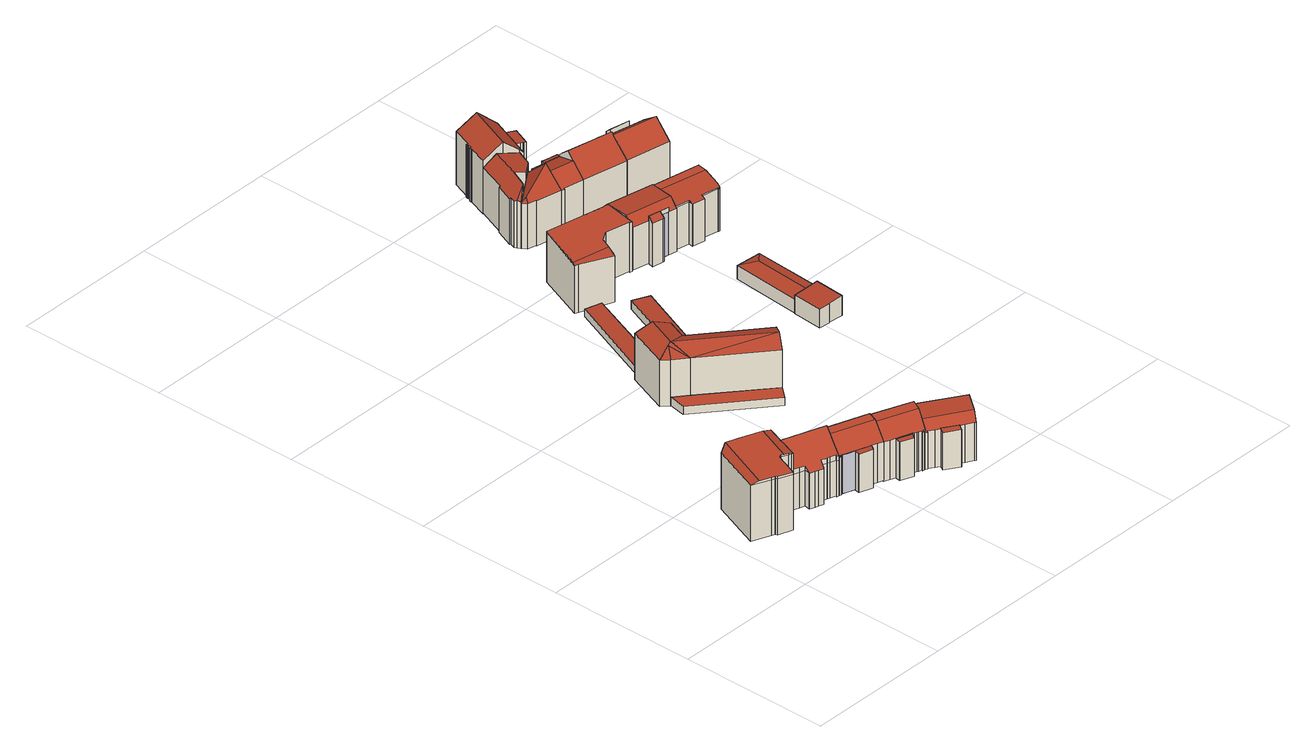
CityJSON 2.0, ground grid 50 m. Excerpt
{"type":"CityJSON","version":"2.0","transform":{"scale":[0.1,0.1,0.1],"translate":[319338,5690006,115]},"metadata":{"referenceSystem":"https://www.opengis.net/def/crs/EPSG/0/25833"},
"CityObjects":{
"building1":{"type":"Building","attributes":{"Dachtyp_tdc":"tdcFreeFormRoof","Gemeindeschluessel":14713000,"Dachneigung":0.527,"QualitaetDacherkennung":46,"Geometrietyp2DReferenz":"3000","function":"31001_9998","roofType":"5000","measuredHeight":20.05},"geometry":[{"type":"MultiSurface","lod":"2","boundaries":[[[0,1,2,3]],[[1,4,5,2]],[[4,6,7,5]],[[6,8,9,7]],[[8,10,11,9]],[[10,12,13,11]],[[12,14,15,13]],[[14,16,17,15]],[[16,18,19,17]],[[18,20,21,19]],[[20,22,23,21]],[[22,24,25,23]],[[24,26,27,25]],[[26,28,29,27]],[[28,30,31,29]],[[30,32,33,31]],[[32,0,3,33]],[[6,4,34,35]],[[14,36,37,38,39,40]],[[41,38,37,42,43,35,34,44,45,46,47,48,49,50,51]],[[20,41,51,22]],[[22,51,50,24]],[[24,50,49,26]],[[26,49,48,28]],[[28,48,47,30]],[[30,47,46,32]],[[32,46,45,0]],[[0,45,44,1]],[[1,44,34,4]],[[6,35,43,8]],[[8,43,42,10]],[[10,42,37,36,12]],[[18,39,38,41,20]],[[14,40,16]],[[16,40,39,18]],[[12,36,14]],[[3,2,5,7,9,11,13,15,17,19,21,23,25,27,29,31,33]]],"semantics":{"surfaces":[{"type":"WallSurface"},{"type":"RoofSurface"},{"type":"GroundSurface"}],"values":[0,0,0,0,0,0,0,0,0,0,0,0,0,0,0,0,0,1,1,1,0,0,0,0,0,0,0,0,0,0,0,0,0,0,0,0,2]}}]},
"building2":{"type":"Building","attributes":{"Dachtyp_tdc":"tdcFreeFormRoof","Gemeindeschluessel":14713000,"Dachneigung":41.66,"QualitaetDacherkennung":45,"Geometrietyp2DReferenz":"3000","function":"31001_9998","roofType":"5000","measuredHeight":20.06},"geometry":[{"type":"MultiSurface","lod":"2","boundaries":[[[52,53,54,55]],[[53,56,57,54]],[[56,58,59,57]],[[58,60,61,59]],[[60,62,63,61]],[[62,64,65,63]],[[64,66,67,65]],[[66,68,69,67]],[[68,70,71,69]],[[70,72,73,71]],[[72,74,75,73]],[[74,76,77,75]],[[76,78,79,77]],[[78,80,81,79]],[[80,82,83,81]],[[82,84,85,83]],[[84,86,87,85]],[[86,88,89,87]],[[88,52,55,89]],[[90,91,92,93,94,95,96,97,98,70,68,66,64,99,100,101,102,103,104]],[[105,106,94,93]],[[80,106,105,82]],[[82,105,93,92,84]],[[78,95,94,106,80]],[[88,90,104,52]],[[52,104,103,53]],[[53,103,102,56]],[[56,102,101,58]],[[58,101,100,60]],[[60,100,99,62]],[[62,99,64]],[[70,98,72]],[[72,98,97,74]],[[74,97,96,76]],[[76,96,95,78]],[[84,92,91,86]],[[86,91,90,88]],[[55,54,57,59,61,63,65,67,69,71,73,75,77,79,81,83,85,87,89]]],"semantics":{"surfaces":[{"type":"WallSurface"},{"type":"RoofSurface"},{"type":"GroundSurface"}],"values":[0,0,0,0,0,0,0,0,0,0,0,0,0,0,0,0,0,0,0,1,1,0,0,0,0,0,0,0,0,0,0,0,0,0,0,0,0,2]}}]},
"building3":{"type":"Building","attributes":{"Gemeindeschluessel":14713000,"Geometrietyp2DReferenz":"3000","function":"31001_9998","roofType":"9999"},"children":["building3-1","building3-2"]},
"building3-1":{"type":"BuildingPart","attributes":{"Dachtyp_tdc":"tdcCutGableRoof","Dachneigung":43.94,"QualitaetDacherkennung":59,"Geometrietyp2DReferenz":"3000","roofType":"9999","measuredHeight":18.17},"parents":["building3"],"geometry":[{"type":"MultiSurface","lod":"2","boundaries":[[[107,108,109,110]],[[108,111,112,109]],[[111,113,114,112]],[[113,115,116,114]],[[115,117,118,116]],[[117,119,120,118]],[[119,121,122,120]],[[123,124,125,126]],[[124,127,128,125]],[[127,129,130,128]],[[129,131,132,130]],[[131,133,134,132]],[[133,107,110,134]],[[111,108,107,133]],[[131,129,127,124,123,135,121,119,117,115,113]],[[133,131,113,111]],[[110,109,112,114,116,118,120,122,136,126,125,128,130,132,134]],[[136,122,121,135]],[[123,126,136,135]]],"semantics":{"surfaces":[{"type":"WallSurface"},{"type":"RoofSurface"},{"type":"GroundSurface"},{"type":"ClosureSurface"}],"values":[0,0,0,0,0,0,0,0,0,0,0,0,0,1,1,1,2,3,3]}}]},
"building3-2":{"type":"BuildingPart","attributes":{"Dachtyp_tdc":"tdcPolyFlatRoof","Dachneigung":6.19,"QualitaetDacherkennung":40,"Geometrietyp2DReferenz":"3000","roofType":"2100","measuredHeight":13.48},"parents":["building3"],"geometry":[{"type":"MultiSurface","lod":"2","boundaries":[[[137,138,139,122,121]],[[138,140,141,139]],[[140,142,143,141]],[[142,144,145,143]],[[144,146,147,145]],[[146,148,149,147]],[[148,150,151,149]],[[150,152,123,126,151]],[[152,150,148,146,144,142,140,138,137,153]],[[136,122,139,141,143,145,147,149,151,126]],[[137,121,135,153]],[[121,122,136,135]],[[135,123,152,153]],[[135,136,126,123]]],"semantics":{"surfaces":[{"type":"WallSurface"},{"type":"RoofSurface"},{"type":"GroundSurface"},{"type":"ClosureSurface"}],"values":[0,0,0,0,0,0,0,0,1,2,0,3,0,3]}}]},
"building4":{"type":"Building","attributes":{"Gemeindeschluessel":14713000,"Geometrietyp2DReferenz":"3000","function":"31001_9998","roofType":"9999"},"children":["building4-1","building4-2"]},
"building4-1":{"type":"BuildingPart","attributes":{"Dachtyp_tdc":"tdcCutGableRoof","Dachneigung":45.01,"QualitaetDacherkennung":67,"Geometrietyp2DReferenz":"3000","roofType":"9999","measuredHeight":17.95},"parents":["building4"],"geometry":[{"type":"MultiSurface","lod":"2","boundaries":[[[154,155,156,157]],[[155,158,159,156]],[[158,160,161,159]],[[160,162,163,161]],[[162,164,165,163]],[[164,166,167,165]],[[166,168,169,167]],[[168,170,171,169]],[[170,172,173,171]],[[172,174,175,173]],[[174,176,177,175]],[[176,178,179,177]],[[178,180,181,179]],[[180,182,183,184,181]],[[185,186,187]],[[185,188,189,186]],[[188,190,191,189]],[[190,192,193,191]],[[192,194,195,193]],[[194,154,157,195]],[[162,160,158,155,154,194]],[[192,190,188,185,196,182,180,178,176,174,172,170,168,166,164]],[[194,192,164,162]],[[157,156,159,161,163,165,167,169,171,173,175,177,179,181,184,197,186,189,191,193,195]],[[198,183,182,196]],[[198,197,184,183]],[[185,187,198,196]],[[187,186,197,198]]],"semantics":{"surfaces":[{"type":"WallSurface"},{"type":"RoofSurface"},{"type":"GroundSurface"},{"type":"ClosureSurface"}],"values":[0,0,0,0,0,0,0,0,0,0,0,0,0,0,0,0,0,0,0,0,1,1,1,2,0,3,0,3]}}]},
"building4-2":{"type":"BuildingPart","attributes":{"Dachtyp_tdc":"tdcPolyFlatRoof","Dachneigung":7.41,"QualitaetDacherkennung":40,"Geometrietyp2DReferenz":"3000","roofType":"2100","measuredHeight":13.43},"parents":["building4"],"geometry":[{"type":"MultiSurface","lod":"2","boundaries":[[[183,199,200,184]],[[199,201,202,200]],[[201,203,204,202]],[[203,205,206,204]],[[205,207,208,206]],[[207,187,186,208]],[[207,205,203,201,199,183,198,187]],[[197,184,200,202,204,206,208,186]],[[198,197,186,187]],[[183,184,197,198]]],"semantics":{"surfaces":[{"type":"WallSurface"},{"type":"RoofSurface"},{"type":"GroundSurface"},{"type":"ClosureSurface"}],"values":[0,0,0,0,0,0,1,2,3,3]}}]},
"building5":{"type":"Building","attributes":{"Gemeindeschluessel":14713000,"Geometrietyp2DReferenz":"3000","function":"31001_9998","roofType":"9999"},"children":["building5-1","building5-2"]},
"building5-1":{"type":"BuildingPart","attributes":{"Dachtyp_tdc":"tdcPolyFlatRoof","Dachneigung":7.85,"QualitaetDacherkennung":40,"Geometrietyp2DReferenz":"3000","roofType":"2100","measuredHeight":13.05},"parents":["building5"],"geometry":[{"type":"MultiSurface","lod":"2","boundaries":[[[209,210,211,212]],[[210,213,214,211]],[[213,215,216,214]],[[215,217,218,216]],[[217,219,220,218]],[[219,221,222,223,220]],[[224,209,212,225,226]],[[224,221,219,217,215,213,210,209]],[[212,211,214,216,218,220,223,225]],[[226,222,221,224]],[[226,225,223,222]]],"semantics":{"surfaces":[{"type":"WallSurface"},{"type":"RoofSurface"},{"type":"GroundSurface"},{"type":"ClosureSurface"}],"values":[0,0,0,0,0,0,0,1,2,0,3]}}]},
"building5-2":{"type":"BuildingPart","attributes":{"Dachtyp_tdc":"tdcCutGableRoof","Dachneigung":3.1,"QualitaetDacherkennung":62,"Geometrietyp2DReferenz":"3000","roofType":"9999","measuredHeight":15.78},"parents":["building5"],"geometry":[{"type":"MultiSurface","lod":"2","boundaries":[[[227,228,229,161]],[[228,230,231,229]],[[230,232,233,231]],[[232,234,235,233]],[[234,236,237,235]],[[236,238,239,237]],[[238,240,241,239]],[[240,242,243,241]],[[242,244,212,243]],[[244,226,225,212]],[[222,245,220,223]],[[245,246,247,220]],[[246,248,249,247]],[[248,250,251,249]],[[250,252,253,251]],[[252,254,167,253]],[[254,255,256,167]],[[255,257,258,256]],[[257,227,161,258]],[[234,232,230,228,227,257]],[[255,254,252,250,248,246,245,222,226,244,242,240,238,236]],[[257,255,236,234]],[[161,229,231,233,235,237,239,241,243,212,225,223,220,247,249,251,253,167,256,258]],[[222,223,225,226]]],"semantics":{"surfaces":[{"type":"WallSurface"},{"type":"RoofSurface"},{"type":"GroundSurface"},{"type":"ClosureSurface"}],"values":[0,0,0,0,0,0,0,0,0,0,0,0,0,0,0,0,0,0,0,1,1,1,2,3]}}]},
"building6":{"type":"Building","attributes":{"Dachtyp_tdc":"tdcPolyFlatRoof","Gemeindeschluessel":14713000,"Dachneigung":0,"QualitaetDacherkennung":65,"Geometrietyp2DReferenz":"3000","function":"31001_9998","roofType":"1000","measuredHeight":2.85},"geometry":[{"type":"MultiSurface","lod":"2","boundaries":[[[259,260,261,262]],[[260,263,264,261]],[[263,265,266,264]],[[265,267,268,266]],[[267,259,262,268]],[[267,265,263,260,259]],[[262,261,264,266,268]]],"semantics":{"surfaces":[{"type":"WallSurface"},{"type":"RoofSurface"},{"type":"GroundSurface"}],"values":[0,0,0,0,0,1,2]}}]},
"building7":{"type":"Building","attributes":{"Dachtyp_tdc":"tdcFreeFormRoof","Gemeindeschluessel":14713000,"Dachneigung":22.25,"QualitaetDacherkennung":25,"Geometrietyp2DReferenz":"3000","function":"31001_9998","roofType":"5000","measuredHeight":18.1},"geometry":[{"type":"MultiSurface","lod":"2","boundaries":[[[269,270,271,272]],[[270,273,274,271]],[[273,275,276,274]],[[275,277,278,276]],[[277,279,280,278]],[[279,281,282,280]],[[281,283,284,282]],[[283,285,286,284]],[[285,287,288,286]],[[287,269,272,288]],[[289,290,291,285,283]],[[292,290,289,293,277,275]],[[292,275,273]],[[294,270,269]],[[291,270,294]],[[290,270,291]],[[292,270,290]],[[270,292,273]],[[291,294,287,285]],[[279,293,289,283,281]],[[277,293,279]],[[287,294,269]],[[272,271,274,276,278,280,282,284,286,288]]],"semantics":{"surfaces":[{"type":"WallSurface"},{"type":"RoofSurface"},{"type":"GroundSurface"}],"values":[0,0,0,0,0,0,0,0,0,0,1,1,1,1,1,1,1,1,1,0,0,0,2]}}]},
"building8":{"type":"Building","attributes":{"Dachtyp_tdc":"tdcPolyFlatRoof","Gemeindeschluessel":14713000,"Dachneigung":3.85,"QualitaetDacherkennung":63,"Geometrietyp2DReferenz":"3000","function":"31001_2463","roofType":"2100","measuredHeight":2.96},"geometry":[{"type":"MultiSurface","lod":"2","boundaries":[[[295,296,297,298]],[[296,299,300,297]],[[299,301,302,300]],[[301,303,304,302]],[[303,295,298,304]],[[303,301,299,296,295]],[[298,297,300,302,304]]],"semantics":{"surfaces":[{"type":"WallSurface"},{"type":"RoofSurface"},{"type":"GroundSurface"}],"values":[0,0,0,0,0,1,2]}}]},
"building9":{"type":"Building","attributes":{"Dachtyp_tdc":"tdcPolyFlatRoof","Gemeindeschluessel":14713000,"Dachneigung":2.64,"QualitaetDacherkennung":68,"Geometrietyp2DReferenz":"3000","function":"31001_2463","roofType":"2100","measuredHeight":2.93},"geometry":[{"type":"MultiSurface","lod":"2","boundaries":[[[305,306,307,308]],[[306,309,310,307]],[[309,311,312,310]],[[311,313,314,312]],[[313,315,316,314]],[[315,317,318,316]],[[317,319,320,318]],[[319,321,322,320]],[[321,323,324,322]],[[323,305,308,324]],[[323,321,319,317,315,313,311,309,306,305]],[[308,307,310,312,314,316,318,320,322,324]]],"semantics":{"surfaces":[{"type":"WallSurface"},{"type":"RoofSurface"},{"type":"GroundSurface"}],"values":[0,0,0,0,0,0,0,0,0,0,1,2]}}]},
"building10":{"type":"Building","attributes":{"Dachtyp_tdc":"tdcFreeFormRoof","Gemeindeschluessel":14713000,"Dachneigung":1.4,"QualitaetDacherkennung":54,"Geometrietyp2DReferenz":"3000","function":"31001_9998","roofType":"5000","measuredHeight":17.12},"geometry":[{"type":"MultiSurface","lod":"2","boundaries":[[[325,326,327,328]],[[326,329,330,327]],[[329,331,332,330]],[[331,333,334,332]],[[333,335,336,334]],[[335,337,338,336]],[[337,339,340,338]],[[339,341,342,340]],[[341,343,344,342]],[[343,345,346,344]],[[345,347,348,346]],[[347,349,350,348]],[[349,351,352,350]],[[351,325,328,352]],[[353,331,329,354]],[[347,345,343,355,356,325,351,349]],[[333,353,354,326,356,355,341,339,337,335]],[[333,331,353]],[[343,341,355]],[[326,325,356]],[[329,326,354]],[[328,327,330,332,334,336,338,340,342,344,346,348,350,352]]],"semantics":{"surfaces":[{"type":"WallSurface"},{"type":"RoofSurface"},{"type":"GroundSurface"}],"values":[0,0,0,0,0,0,0,0,0,0,0,0,0,0,1,1,1,0,0,0,0,2]}}]},
"building11":{"type":"Building","attributes":{"Gemeindeschluessel":14713000,"Dachtyp_tdc":"tdcPolyFlatRoof","Dachneigung":3.7,"QualitaetDacherkennung":86,"Geometrietyp2DReferenz":"3000","function":"31001_9998","roofType":"2100","measuredHeight":6.85},"geometry":[{"type":"MultiSurface","lod":"2","boundaries":[[[357,358,359,360]],[[358,361,362,359]],[[361,363,364,362]],[[363,365,366,364]],[[365,367,368,366]],[[367,357,360,368]],[[367,365,363,361,358,357]],[[360,359,362,364,366,368]]],"semantics":{"surfaces":[{"type":"WallSurface"},{"type":"RoofSurface"},{"type":"GroundSurface"}],"values":[0,0,0,0,0,0,1,2]}}]},
"building12":{"type":"Building","attributes":{"Dachtyp_tdc":"tdcHipAndGableRoof","Gemeindeschluessel":14713000,"Dachneigung":10.47,"QualitaetDacherkennung":61,"Geometrietyp2DReferenz":"3000","function":"31001_9998","roofType":"5000","measuredHeight":5.57},"geometry":[{"type":"MultiSurface","lod":"2","boundaries":[[[369,370,371,372]],[[370,373,374,371]],[[373,375,376,374]],[[375,369,372,376]],[[373,370,377]],[[369,375,378]],[[370,369,378,377]],[[375,373,377,378]],[[372,371,374,376]]],"semantics":{"surfaces":[{"type":"WallSurface"},{"type":"RoofSurface"},{"type":"GroundSurface"}],"values":[0,0,0,0,1,0,1,1,2]}}]},
"building13":{"type":"Building","attributes":{"Gemeindeschluessel":14713000,"Geometrietyp2DReferenz":"3000","function":"31001_9998","roofType":"9999"},"children":["building13-1","building13-2"]},
"building13-1":{"type":"BuildingPart","attributes":{"Dachtyp_tdc":"tdcCutGableRoof","Dachneigung":3.12,"QualitaetDacherkennung":74,"Geometrietyp2DReferenz":"3000","roofType":"9999","measuredHeight":17.47},"parents":["building13"],"geometry":[{"type":"MultiSurface","lod":"2","boundaries":[[[379,380,381,382]],[[380,383,384,381]],[[383,385,386,384]],[[385,387,388,386]],[[387,389,390,388]],[[389,391,392,390]],[[393,394,395,396]],[[394,397,398,395]],[[397,399,400,398]],[[399,401,402,400]],[[401,379,382,402]],[[383,380,379,401]],[[399,397,394,393,391,389,387,385]],[[401,399,385,383]],[[382,381,384,386,388,390,392,396,395,398,400,402]],[[393,396,392,391]]],"semantics":{"surfaces":[{"type":"WallSurface"},{"type":"RoofSurface"},{"type":"GroundSurface"},{"type":"ClosureSurface"}],"values":[0,0,0,0,0,0,0,0,0,0,0,1,1,1,2,3]}}]},
"building13-2":{"type":"BuildingPart","attributes":{"Dachtyp_tdc":"tdcPolyFlatRoof","Dachneigung":36.46,"QualitaetDacherkennung":48,"Geometrietyp2DReferenz":"3000","roofType":"2100","measuredHeight":16.3},"parents":["building13"],"geometry":[{"type":"MultiSurface","lod":"2","boundaries":[[[403,404,405,406,396,392]],[[407,408,403,392]],[[408,409,404,403]],[[409,410,405,404]],[[410,411,406,405]],[[411,412,396,406]],[[412,393,396]],[[407,392,391]],[[412,411,410,409,408,407]],[[391,393,412,407]],[[391,392,396,393]]],"semantics":{"surfaces":[{"type":"GroundSurface"},{"type":"WallSurface"},{"type":"RoofSurface"},{"type":"ClosureSurface"}],"values":[0,1,1,1,1,1,1,1,2,1,3]}}]},
"building14":{"type":"Building","attributes":{"Gemeindeschluessel":14713000,"Geometrietyp2DReferenz":"3000","function":"31001_9998","roofType":"9999"},"children":["building14-1","building14-2","building14-3","building14-4"]},
"building14-1":{"type":"BuildingPart","attributes":{"Dachtyp_tdc":"tdcFreeFormRoof","Dachneigung":48.39,"QualitaetDacherkennung":16,"Geometrietyp2DReferenz":"3000","roofType":"5000","measuredHeight":16.91},"parents":["building14"],"geometry":[{"type":"MultiSurface","lod":"2","boundaries":[[[413,414,415,416,417]],[[414,418,419,415]],[[418,420,421,419]],[[420,422,423,421]],[[424,425,426,427]],[[425,428,429,426]],[[422,420,430]],[[420,418,414,413,431,430]],[[431,432,428,425,424,433,434,435,422,430]],[[429,436,437,416,415,419,421,423,438,439,440,427,426]],[[441,432,431]],[[436,429,428,432,441]],[[413,417,442,441,431]],[[417,416,437,442]],[[442,437,436,441]],[[440,439,434,433]],[[427,440,433,424]],[[439,438,435,434]],[[438,423,422,435]]],"semantics":{"surfaces":[{"type":"WallSurface"},{"type":"RoofSurface"},{"type":"GroundSurface"},{"type":"ClosureSurface"}],"values":[0,0,0,0,0,0,1,1,1,2,0,3,0,3,3,0,3,3,3]}}]},
"building14-2":{"type":"BuildingPart","attributes":{"Dachtyp_tdc":"tdcGableRoof","Dachneigung":17.54,"QualitaetDacherkennung":49,"Geometrietyp2DReferenz":"3000","roofType":"3100","measuredHeight":19.39},"parents":["building14"],"geometry":[{"type":"MultiSurface","lod":"2","boundaries":[[[443,417,416,444]],[[445,446,447,429,428]],[[448,449,450,451]],[[449,452,453,450]],[[452,454,455,453]],[[454,443,444,455]],[[449,448,446,445,432,441,442]],[[442,417,443,454,452,449]],[[444,416,437,436,429,447,451,450,453,455]],[[437,416,417,442]],[[445,428,432]],[[428,429,436,441,432]],[[441,436,437,442]],[[448,451,447,446]]],"semantics":{"surfaces":[{"type":"WallSurface"},{"type":"RoofSurface"},{"type":"GroundSurface"},{"type":"ClosureSurface"}],"values":[0,0,0,0,0,0,1,1,2,3,0,3,3,3]}}]},
"building14-3":{"type":"BuildingPart","attributes":{"Dachtyp_tdc":"tdcPolyFlatRoof","Dachneigung":7.78,"QualitaetDacherkennung":44,"Geometrietyp2DReferenz":"3000","roofType":"2100","measuredHeight":17.56},"parents":["building14"],"geometry":[{"type":"MultiSurface","lod":"2","boundaries":[[[456,457,458,459]],[[457,460,461,458]],[[460,462,463,461]],[[462,464,448,451,463]],[[465,456,459,447,446]],[[465,464,462,460,457,456]],[[459,458,461,463,451,447]],[[446,448,464,465]],[[446,447,451,448]]],"semantics":{"surfaces":[{"type":"WallSurface"},{"type":"RoofSurface"},{"type":"GroundSurface"},{"type":"ClosureSurface"}],"values":[0,0,0,0,0,1,2,0,3]}}]},
"building14-4":{"type":"BuildingPart","attributes":{"Dachtyp_tdc":"tdcFreeFormRoof","Dachneigung":39.35,"QualitaetDacherkennung":51,"Geometrietyp2DReferenz":"3000","roofType":"5000","measuredHeight":19.15},"parents":["building14"],"geometry":[{"type":"MultiSurface","lod":"2","boundaries":[[[466,467,468,423,422]],[[467,469,470,468]],[[469,471,472,470]],[[471,473,474,472]],[[473,475,476,474]],[[475,477,478,476]],[[477,479,480,478]],[[479,481,482,480]],[[481,483,484,482]],[[483,485,486,484]],[[485,487,488,486]],[[487,489,490,488]],[[489,491,424,427,490]],[[492,493,494,440,433]],[[493,495,439,494]],[[495,496,435,438,439]],[[467,466,496]],[[492,491,489,487,485,483,481,493]],[[481,479,477,475,473,471,469,467,496,495,493]],[[423,468,470,472,474,476,478,480,482,484,486,488,490,427,440,494,439,438]],[[433,424,491,492]],[[440,427,424,433]],[[466,422,435,496]],[[438,435,422,423]]],"semantics":{"surfaces":[{"type":"WallSurface"},{"type":"RoofSurface"},{"type":"GroundSurface"},{"type":"ClosureSurface"}],"values":[0,0,0,0,0,0,0,0,0,0,0,0,0,0,0,0,1,1,1,2,0,3,0,3]}}]},
"building15":{"type":"Building","attributes":{"Gemeindeschluessel":14713000,"Geometrietyp2DReferenz":"3000","function":"31001_9998","roofType":"9999"},"children":["building15-1","building15-2"]},
"building15-1":{"type":"BuildingPart","attributes":{"Dachtyp_tdc":"tdcPolyFlatRoof","Dachneigung":8.8,"QualitaetDacherkennung":69,"Geometrietyp2DReferenz":"3000","roofType":"2100","measuredHeight":17.05},"parents":["building15"],"geometry":[{"type":"MultiSurface","lod":"2","boundaries":[[[497,498,499,500]],[[498,501,502,499]],[[501,503,504,502]],[[503,505,506,504]],[[505,507,508,506]],[[507,509,510,508]],[[509,511,512,510]],[[511,509,507,505,503,501,498,497]],[[500,499,502,504,506,508,510,512]],[[500,512,511,497]]],"semantics":{"surfaces":[{"type":"WallSurface"},{"type":"RoofSurface"},{"type":"GroundSurface"},{"type":"ClosureSurface"}],"values":[0,0,0,0,0,0,0,1,2,3]}}]},
"building15-2":{"type":"BuildingPart","attributes":{"Dachtyp_tdc":"tdcGableRoof","Dachneigung":41.34,"QualitaetDacherkennung":56,"Geometrietyp2DReferenz":"3000","roofType":"3100","measuredHeight":22.78},"parents":["building15"],"geometry":[{"type":"MultiSurface","lod":"2","boundaries":[[[513,514,515,512,511]],[[514,516,517,515]],[[516,518,519,517]],[[518,520,521,519]],[[520,522,523,521]],[[522,524,525,523]],[[524,526,527,525]],[[526,528,529,527]],[[528,530,531,529]],[[530,532,533,531]],[[532,534,535,533]],[[534,536,537,535]],[[536,538,539,537]],[[538,540,541,539]],[[540,542,543,541]],[[542,544,545,543]],[[544,546,547,545]],[[546,548,500,547]],[[548,497,500]],[[544,542,540,538,536,534,532,530,528,526,524,522]],[[522,520,518,516,514,513,548,546,544]],[[512,515,517,519,521,523,525,527,529,531,533,535,537,539,541,543,545,547,500]],[[511,497,548,513]],[[511,512,500,497]]],"semantics":{"surfaces":[{"type":"WallSurface"},{"type":"RoofSurface"},{"type":"GroundSurface"},{"type":"ClosureSurface"}],"values":[0,0,0,0,0,0,0,0,0,0,0,0,0,0,0,0,0,0,0,1,1,2,0,3]}}]},
"building16":{"type":"Building","attributes":{"Dachtyp_tdc":"tdcFreeFormRoof","Gemeindeschluessel":14713000,"Dachneigung":16.39,"QualitaetDacherkennung":48,"Geometrietyp2DReferenz":"3000","function":"31001_9998","roofType":"5000","measuredHeight":17.03},"geometry":[{"type":"MultiSurface","lod":"2","boundaries":[[[549,550,551,552]],[[550,553,554,551]],[[553,555,556,554]],[[555,557,558,556]],[[557,559,560,558]],[[559,561,562,560]],[[561,563,564,562]],[[563,565,566,564]],[[565,567,568,566]],[[567,569,570,568]],[[569,571,572,570]],[[571,573,574,572]],[[573,575,576,574]],[[575,577,578,576]],[[577,579,580,578]],[[579,581,582,580]],[[581,583,584,582]],[[583,549,552,584]],[[577,585,586,587,588,589,590,591,592,387,593,581,579]],[[594,595,596,597]],[[598,597,596,599,592,591]],[[550,592,599,553]],[[553,599,596,555]],[[563,598,591,590,565]],[[561,597,598,563]],[[559,594,597,561]],[[555,596,595,557]],[[557,595,594,559]],[[581,593,583]],[[583,593,387,549]],[[549,387,592,550]],[[565,590,589,567]],[[567,589,588,569]],[[569,588,587,571]],[[571,587,586,573]],[[573,586,585,575]],[[575,585,577]],[[552,551,554,556,558,560,562,564,566,568,570,572,574,576,578,580,582,584]]],"semantics":{"surfaces":[{"type":"WallSurface"},{"type":"RoofSurface"},{"type":"GroundSurface"}],"values":[0,0,0,0,0,0,0,0,0,0,0,0,0,0,0,0,0,0,1,1,1,0,0,0,0,0,0,0,0,0,0,0,0,0,0,0,0,2]}}]},
"building17":{"type":"Building","attributes":{"Dachtyp_tdc":"tdcFreeFormRoof","Gemeindeschluessel":14713000,"Dachneigung":40.43,"QualitaetDacherkennung":84,"Geometrietyp2DReferenz":"3000","function":"31001_9998","roofType":"5000","measuredHeight":21.29},"geometry":[{"type":"MultiSurface","lod":"2","boundaries":[[[600,601,602,603]],[[601,604,605,602]],[[604,606,607,605]],[[606,608,609,607]],[[608,610,611,609]],[[610,452,612,611]],[[452,600,603,612]],[[610,613,614,452]],[[608,606,604,601,600,614,613]],[[610,608,613]],[[600,452,614]],[[603,602,605,607,609,611,612]]],"semantics":{"surfaces":[{"type":"WallSurface"},{"type":"RoofSurface"},{"type":"GroundSurface"}],"values":[0,0,0,0,0,0,0,1,1,0,0,2]}}]},
"building18":{"type":"Building","attributes":{"Gemeindeschluessel":14713000,"Geometrietyp2DReferenz":"3000","function":"31001_9998","roofType":"9999"},"children":["building18-1","building18-2"]},
"building18-1":{"type":"BuildingPart","attributes":{"Dachtyp_tdc":"tdcPolyFlatRoof","Dachneigung":42.35,"QualitaetDacherkennung":37,"Geometrietyp2DReferenz":"3000","roofType":"2100","measuredHeight":17.06},"parents":["building18"],"geometry":[{"type":"MultiSurface","lod":"2","boundaries":[[[615,616,617,618,619]],[[620,621,622]],[[620,623,624,621]],[[623,615,619,624]],[[623,620,616,615]],[[619,618,621,624]],[[620,622,617,616]],[[622,621,618,617]]],"semantics":{"surfaces":[{"type":"WallSurface"},{"type":"RoofSurface"},{"type":"GroundSurface"},{"type":"ClosureSurface"}],"values":[0,0,0,0,1,2,0,3]}}]},
"building18-2":{"type":"BuildingPart","attributes":{"Dachtyp_tdc":"tdcGableRoof","Dachneigung":36.84,"QualitaetDacherkennung":55,"Geometrietyp2DReferenz":"3000","roofType":"3100","measuredHeight":20.25},"parents":["building18"],"geometry":[{"type":"MultiSurface","lod":"2","boundaries":[[[625,626,627,628]],[[626,622,621,627]],[[617,629,630,618]],[[629,631,632,630]],[[631,633,634,632]],[[633,635,636,634]],[[635,637,638,636]],[[637,639,640,638]],[[639,625,628,640]],[[635,633,631,629,617,622,626,625]],[[625,639,637,635]],[[628,627,621,618,630,632,634,636,638,640]],[[618,621,622,617]]],"semantics":{"surfaces":[{"type":"WallSurface"},{"type":"RoofSurface"},{"type":"GroundSurface"},{"type":"ClosureSurface"}],"values":[0,0,0,0,0,0,0,0,0,1,1,2,3]}}]}
},
"vertices":[
[80,184,246],[70,188,246],[70,188,54],[80,184,54],[8,213,246],[8,213,54],[75,384,246],[75,384,54],[113,403,246],[113,403,54],[151,390,246],[151,390,54],[252,354,246],[252,354,54],[208,230,246],[208,230,54],[204,232,246],[204,232,54],[194,235,246],[194,235,54],[171,244,246],[171,244,54],[160,239,246],[160,239,54],[136,176,246],[136,176,54],[133,170,246],[133,170,54],[130,161,246],[130,161,54],[84,178,246],[84,178,54],[81,184,246],[81,184,54],[33,203,254],[112,402,254],[252,354,247],[228,362,253],[180,240,253],[194,235,250],[204,232,247],[171,244,253],[151,390,254],[113,403,254],[70,188,254],[80,184,254],[81,184,254],[84,178,254],[130,161,253],[133,170,253],[136,176,253],[160,239,253],
[341,186,174],[322,192,174],[322,192,51],[341,186,51],[314,195,174],[314,195,51],[313,195,174],[313,195,51],[294,202,174],[294,202,51],[287,185,174],[287,185,51],[286,184,174],[286,184,51],[271,189,174],[271,189,51],[259,193,174],[259,193,51],[243,198,174],[243,198,51],[243,201,174],[243,201,51],[245,218,174],[245,218,51],[228,223,174],[228,223,51],[208,230,174],[208,230,51],[252,354,174],[252,354,51],[390,307,174],[390,307,51],[347,184,174],[347,184,51],[346,180,174],[346,180,51],[340,182,174],[340,182,51],[340,182,189],[346,180,189],[347,184,192],[369,247,251],[231,295,251],[208,230,191],[228,223,190],[245,218,190],[243,201,176],[287,185,176],[294,202,191],[313,195,191],[314,195,192],[322,192,192],[341,186,192],[390,307,193],[252,354,194],
[390,307,186],[530,259,185],[530,259,52],[390,307,52],[514,213,233],[514,213,52],[503,181,232],[503,181,52],[487,135,185],[487,135,52],[469,142,186],[469,142,52],[450,149,186],[450,149,52],[449,148,185],[449,148,52],[354,178,182],[349,180,182],[349,180,52],[354,178,52],[350,183,185],[350,183,52],[347,184,185],[347,184,52],[363,230,232],[363,230,52],[374,261,233],[374,261,52],[354,181,185],[354,181,52],
[449,148,186],[440,134,185],[440,134,52],[439,133,184],[439,133,52],[396,147,184],[396,147,52],[396,149,184],[396,149,52],[399,165,186],[399,165,52],[383,171,186],[383,171,52],[355,180,186],[355,180,52],[354,178,186],[354,181,186],
[530,259,181],[571,245,180],[571,245,49],[530,259,49],[651,213,182],[651,213,49],[668,205,183],[668,205,49],[648,164,228],[648,164,49],[631,130,227],[631,130,49],[611,89,185],[611,89,49],[607,91,185],[607,91,49],[605,87,181],[605,87,49],[600,88,181],[600,88,49],[601,92,184],[601,92,49],[590,95,184],[590,95,49],[586,97,184],[586,97,49],[579,100,184],[579,100,49],[574,102,184],[574,102,183],[574,102,49],[523,122,184],[523,122,49],[523,122,183],[506,128,184],[506,128,49],[487,135,184],[487,135,49],[502,179,227],[502,179,49],[515,215,228],[515,215,49],[574,103,185],[574,103,49],[574,103,183],
[573,102,183],[573,102,49],[564,90,181],[564,90,49],[563,88,181],[563,88,49],[521,104,181],[521,104,49],[521,106,181],[521,106,49],
[697,35,180],[688,20,177],[688,20,49],[697,35,49],[687,19,177],[687,19,49],[640,48,177],[640,48,49],[641,50,177],[641,50,49],[650,64,180],[650,64,49],[651,65,180],[651,65,178],[651,65,49],[697,36,180],[697,36,49],[697,36,179],
[668,205,180],[727,172,177],[727,172,49],[799,126,178],[799,126,49],[815,113,180],[815,113,49],[799,90,207],[799,90,49],[757,33,203],[757,33,49],[739,9,178],[739,9,49],[736,12,179],[736,12,49],[711,27,179],[711,27,49],[697,35,178],[650,64,178],[636,73,178],[636,73,49],[617,86,178],[617,86,49],[615,83,175],[615,83,49],[609,86,175],[609,86,49],[611,89,178],[624,115,203],[624,115,49],[656,180,207],[656,180,49],
[394,811,46],[405,867,46],[405,867,17],[394,811,17],[450,831,46],[450,831,17],[651,664,46],[651,664,17],[618,626,46],[618,626,17],
[651,664,174],[450,831,174],[450,831,16],[651,664,16],[405,867,174],[405,867,16],[381,888,174],[381,888,16],[436,1031,174],[436,1031,16],[444,1028,174],[444,1028,16],[497,1007,174],[497,1007,16],[543,990,174],[543,990,16],[517,923,174],[517,923,16],[725,752,174],[725,752,16],[489,1010,197],[449,906,197],[449,905,197],[434,902,192],[444,1028,177],[688,708,197],
[508,1015,45],[454,1035,41],[454,1035,16],[508,1015,16],[576,1345,42],[576,1345,16],[628,1326,45],[628,1326,16],[509,1019,45],[509,1019,16],
[651,1002,43],[634,959,43],[634,959,17],[651,1002,17],[630,960,43],[630,960,17],[579,978,46],[579,978,17],[576,979,46],[576,979,17],[577,982,46],[577,982,17],[691,1270,46],[691,1270,17],[695,1269,46],[695,1269,17],[749,1248,43],[749,1248,17],[653,1008,43],[653,1008,17],
[570,1376,179],[634,1540,186],[634,1540,15],[570,1376,15],[669,1559,166],[669,1559,15],[858,1523,166],[858,1523,15],[835,1394,184],[835,1394,15],[827,1396,184],[827,1396,15],[828,1400,184],[828,1400,15],[746,1415,184],[746,1415,15],[715,1398,183],[715,1398,15],[697,1353,179],[697,1353,15],[693,1343,177],[693,1343,15],[690,1334,174],[690,1334,15],[688,1330,173],[688,1330,15],[581,1372,179],[581,1372,15],[854,1501,186],[637,1541,186],[701,1364,182],[575,1387,182],
[1008,804,84],[972,807,82],[972,807,19],[1008,804,19],[979,908,82],[979,908,19],[1067,902,87],[1067,902,19],[1060,801,87],[1060,801,19],[1008,805,84],[1008,805,19],
[979,908,66],[998,1142,66],[998,1142,20],[979,908,20],[1082,1133,69],[1082,1133,20],[1067,902,69],[1067,902,20],[1045,1103,76],[1030,905,76],
[858,1523,167],[1015,1492,167],[1015,1492,17],[858,1523,17],[1011,1473,187],[1011,1473,17],[996,1391,192],[996,1391,17],[991,1369,169],[991,1369,17],[990,1364,164],[990,1364,17],[962,1370,164],[962,1370,17],[892,1383,164],[839,1394,164],[839,1394,17],[892,1383,17],[835,1394,164],[835,1394,17],[840,1422,192],[840,1422,17],[854,1504,187],[854,1504,17],
[932,1375,17],[929,1357,17],[925,1357,17],[888,1364,17],[962,1370,180],[932,1375,180],[929,1357,166],[925,1357,166],[888,1364,166],[892,1383,180],
[841,1668,164],[755,1685,164],[755,1685,11],[841,1668,11],[841,1668,163],[755,1686,166],[755,1686,11],[726,1692,166],[726,1692,11],[716,1708,166],[716,1708,11],[844,1798,166],[844,1789,173],[844,1789,11],[844,1798,11],[844,1782,180],[844,1782,11],[732,1703,181],[842,1727,230],[843,1773,188],[812,1775,166],[753,1734,166],[752,1733,166],[842,1727,11],[842,1718,11],[752,1733,11],[753,1734,11],[812,1775,11],[842,1727,202],[842,1718,205],
[853,1665,163],[853,1665,11],[844,1782,185],[887,1774,185],[887,1774,11],[943,1764,185],[930,1701,205],[930,1701,11],[943,1764,11],[921,1655,165],[921,1655,11],[854,1668,165],[854,1668,11],
[889,1784,186],[892,1786,185],[892,1786,11],[889,1784,11],[906,1783,185],[906,1783,11],[945,1776,185],[945,1776,11],[943,1764,187],[887,1774,187],
[716,1708,170],[711,1719,174],[711,1719,11],[707,1727,168],[707,1727,11],[714,1746,168],[714,1746,11],[710,1747,165],[710,1747,11],[735,1809,165],[735,1809,11],[738,1808,168],[738,1808,11],[776,1906,167],[776,1906,11],[816,1890,203],[816,1890,11],[883,1863,184],[883,1863,11],[868,1827,184],[868,1827,11],[861,1810,184],[861,1810,11],[850,1802,186],[850,1802,11],[844,1798,187],[812,1775,193],[777,1789,203],[777,1789,11],[753,1734,201],[752,1733,201],
[938,1965,178],[953,1959,176],[953,1959,8],[938,1965,8],[970,1952,173],[970,1952,8],[946,1893,173],[946,1893,8],[940,1895,174],[940,1895,8],[937,1896,175],[937,1896,8],[929,1900,176],[929,1900,8],[915,1905,178],[915,1905,8],
[915,1905,179],[914,1905,179],[914,1905,8],[911,1898,179],[911,1898,8],[896,1858,179],[896,1858,8],[883,1863,192],[883,1863,8],[836,1882,236],[836,1882,8],[776,1906,191],[776,1906,8],[800,1969,191],[800,1969,8],[798,1970,189],[798,1970,8],[800,1978,189],[800,1978,8],[803,1977,191],[803,1977,8],[808,1990,191],[808,1990,8],[806,1990,189],[806,1990,8],[808,1997,189],[808,1997,8],[811,1995,191],[811,1995,8],[835,2060,191],[835,2060,8],[896,2036,236],[896,2036,8],[956,2012,179],[956,2012,8],[938,1965,179],
[991,1369,164],[1004,1437,164],[1004,1437,19],[991,1369,19],[1007,1451,164],[1007,1451,19],[1010,1468,164],[1010,1468,19],[1015,1492,164],[1015,1492,19],[1172,1463,164],[1172,1463,19],[1168,1439,164],[1168,1439,19],[1167,1437,164],[1167,1437,19],[1152,1355,164],[1152,1355,19],[1146,1340,164],[1146,1340,19],[1145,1338,164],[1145,1338,19],[1140,1339,164],[1140,1339,19],[1140,1341,164],[1140,1341,19],[1083,1351,164],[1083,1351,19],[1080,1337,164],[1080,1337,19],[1039,1344,164],[1039,1344,19],[1036,1345,164],[1036,1345,19],[1038,1360,164],[1038,1360,19],[1083,1351,169],[1140,1341,169],[1140,1339,168],[1145,1338,168],[1146,1340,169],[1152,1355,173],[1162,1407,189],[1004,1437,189],[1038,1360,169],[1172,1463,166],[1015,1492,166],[1010,1468,188],[1168,1439,188],[1167,1437,188],[1007,1451,189],
[946,1780,177],[983,1773,177],[983,1773,13],[946,1780,13],[987,1793,160],[987,1793,13],[1101,1771,160],[1101,1771,13],[1097,1751,178],[1097,1751,13],[1074,1626,165],[1074,1626,13],[921,1655,13],[1087,1695,226],[935,1724,226],
[1206,1751,169],[1202,1731,188],[1202,1731,171],[1202,1731,17],[1206,1751,17],[1137,1743,188],[1137,1743,17],[1137,1743,171],[1140,1763,169],[1140,1763,17],
[1085,1687,220],[1097,1751,171],[1097,1751,17],[1085,1687,17],[1202,1730,171],[1202,1730,17],[1247,1722,171],[1247,1722,17],[1245,1712,179],[1245,1712,17],[1235,1658,220],[1235,1658,17],[1224,1598,167],[1224,1598,17],[1074,1626,167],[1074,1626,17]
]}
